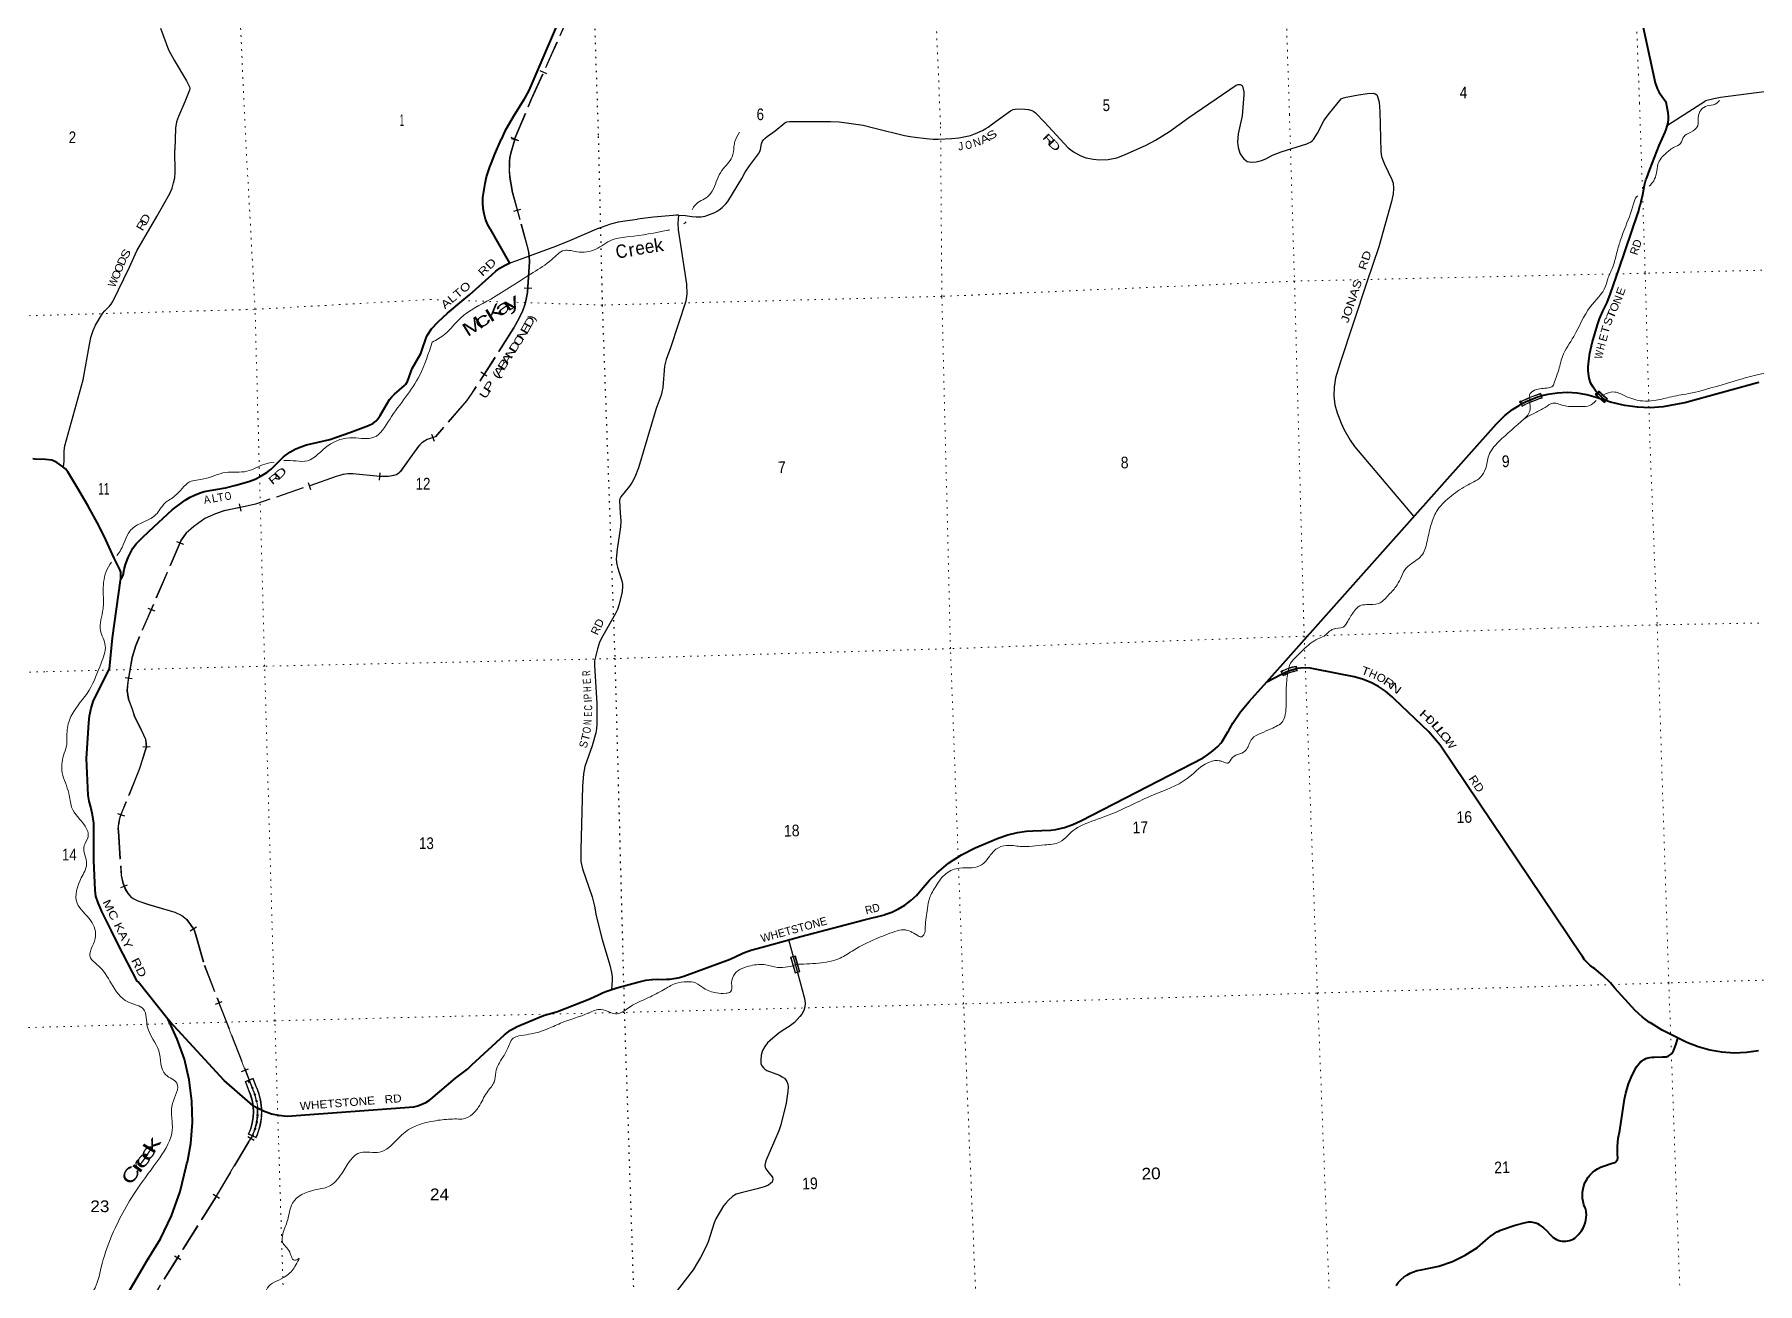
# Model space of a CAD drawing. Header units: feet. Extents: x 505285 to 763886, y -543582 to -353855.
# Drawn here: x 721863 to 747702, y -417689 to -398968 of the extents above; entities that cross this region are included whole.
import ezdxf
from ezdxf.enums import TextEntityAlignment as Align

# ---------------------------------------------------------------- set-up
doc = ezdxf.new("R2010")
doc.units = ezdxf.units.FT
doc.header["$LTSCALE"] = 70
doc.header["$PDMODE"] = 32
doc.header["$PDSIZE"] = 35
doc.linetypes.add('DOTTED', pattern=[1.5, 0.3, -1.2])
doc.linetypes.add('LONG_DASHED', pattern=[7.5, 6, -1.5])
for name, color, linetype, lineweight in [('26', 7, 'Continuous', 40), ('27', 7, 'Continuous', 13), ('29', 7, 'Continuous', 25), ('30', 7, 'Continuous', 13), ('31', 7, 'Continuous', 13), ('34', 7, 'Continuous', 25), ('39', 7, 'Continuous', 13), ('6', 7, 'DOTTED', 25), ('61', 7, 'Continuous', 13), ('63', 7, 'Continuous', 25), ('7', 7, 'DOTTED', 13)]:
    doc.layers.add(name, color=color, linetype=linetype, lineweight=lineweight)
doc.layers.add('41', color=7, linetype='Continuous')

msp = doc.modelspace()

# ---------------------------------------------------------------- linework, layer by layer
at = {"layer": '26'}
msp.add_line((723578, -417320.05), (723583.29, -417311.66), dxfattribs=at)
for points in [[(729866.5, -398426.73), (729276.82, -399806.7), (729198.15, -399952.85), (729040.58, -400204.16), (728915.77, -400418.05), (728861.97, -400543.51)], [(745941.23, -398652.06), (746167.45, -399691.05), (746195.72, -399777.56), (746228.61, -399837.86), (746329.23, -399983.22)], [(745424.04, -404454.3), (745362.49, -404399.99), (745276.32, -404312), (745234.7, -404252.37), (745198.81, -404187.38), (745197.8, -404184.5), (745178.34, -404118.01), (745165.93, -404049.85), (745162.61, -404005.77), (745160.72, -403980.77), (745162.09, -403955.77), (745165.19, -403899.51), (745186.2, -403744.16), (745223.34, -403591.85), (745304.21, -403318.49), (745333.81, -403227.76), (745382.17, -403116.14), (745444.55, -402984.49), (745498.39, -402851.21), (745627.85, -402473.07), (745905.67, -401652.53), (745914.19, -401627.34), (745921.27, -401602.53), (745943.81, -401523.48), (745950.9, -401498.63), (745956.34, -401473.48), (745979.43, -401366.72), (746007.06, -401225.09), (746014.78, -401185.59), (746026.59, -401147.13), (746039.79, -401115.46), (746086.98, -400989.52), (746224.66, -400632.36), (746314.06, -400430.02), (746332.35, -400390.32), (746348.78, -400342.93), (746360.17, -400294.07), (746366.39, -400244.29), (746367.38, -400194.14), (746363.11, -400144.16), (746329.23, -399983.22)], [(727818.79, -403377.67), (727918.81, -403272.5), (728057.05, -403145.62), (728272.64, -402963.89), (728387.78, -402871.45), (728720.53, -402569.7), (728779.14, -402516.3), (728843.01, -402469.32), (728911.44, -402429.27), (728983.68, -402396.59), (728992.04, -402393.39), (728699.02, -401886.74), (728696.56, -401882.67), (728658, -401810.21), (728627.22, -401734.11), (728604.57, -401655.22), (728590.29, -401574.39), (728584.53, -401492.51), (728587.37, -401410.48), (728619.77, -401199.18), (728641.58, -401102.68), (728673.36, -401008.99), (728693.18, -400953.33), (728715, -400889.82), (728766.56, -400760.84), (728861.97, -400543.51)], [(723157.96, -407125.12), (723180.19, -407104.05), (723191, -407071.05), (723206, -406986.05), (723227.43, -406910.68), (723270, -406807.05), (723340, -406667.05), (723389.91, -406603.36), (723488, -406502.05), (723654, -406348.05), (723928, -406091.05), (724124, -405947.05), (724198.37, -405903.47), (724263.76, -405871.75), (724346.98, -405836.06), (724410, -405818.05), (724729, -405761.05), (724884.96, -405721.07), (725076, -405667.05), (725170.3, -405631.84), (725247.58, -405592.19), (725346.65, -405534.69), (725411.05, -405483.15), (725598, -405298.05), (725690.44, -405227.38), (725771.68, -405181.77), (725856.89, -405146.08), (725942, -405120.05), (726293, -405037.05), (726591, -404934.05), (726871, -404830.05), (726937.8, -404797.12), (726981.39, -404765.4), (727017.06, -404725.75), (727049, -404678.05), (727188.47, -404440.24), (727222.15, -404398.6), (727261, -404359.05), (727412.37, -404230.07), (727434, -404207.05), (727457.95, -404168.61), (727527, -403972.05), (727657.1, -403748.28), (727672, -403706.05), (727735, -403512.05), (727752.21, -403478.63), (727818.79, -403377.67)], [(745424.04, -404454.3), (745283.72, -404408.76), (745141.65, -404369.21), (744996.21, -404344.72), (744849.02, -404335.57), (744701.68, -404341.86), (744555.8, -404363.52), (744487.92, -404379.63), (744394.35, -404407.97), (744314.82, -404438.03), (744222.02, -404476.94), (744158.16, -404508.64)], [(747722.58, -404183.35), (747700.02, -404190.05), (746612.55, -404486.31), (746472.57, -404514.13), (746284.3, -404548.02), (746093.52, -404562.05), (745902.31, -404556.07), (745712.78, -404530.12), (745666.58, -404520.7), (745495.88, -404477.61), (745453.54, -404463.87), (745424.04, -404454.3)], [(740344.49, -408669.44), (743783.79, -404806.71), (743806.58, -404781.76), (743912.84, -404679.5), (744029.21, -404588.91), (744129.42, -404526.53), (744158.16, -404508.64)], [(723157.96, -407125.12), (723156.46, -407104.05), (723160.07, -407051.47), (723158.09, -407025.7), (723149, -406999.05), (723059, -406819.05), (722935, -406540.05), (722832, -406336.05), (722665, -406027.05), (722515, -405774.05), (722364, -405521.05), (722326.79, -405477.15), (722285.18, -405441.46), (722198, -405381.98), (722160.35, -405362.15), (722122.7, -405350.26), (722029.57, -405336.38), (721872, -405333.05), (721837.37, -405328.45)], [(723864.54, -413728.61), (723418.13, -413168.99), (723405, -413155.05), (723120, -412608.05), (723010.68, -412393.22), (722873.84, -412111.29), (722861.74, -412086.35), (722819.3, -411984.52), (722785.61, -411881.42), (722774, -411794.05), (722773.41, -411788.06), (722753.72, -411351.03), (722754, -410913.05), (722750.82, -410786.96), (722734.48, -410661.9), (722713, -410567.05), (722706.31, -410546.83), (722683.52, -410459.39), (722670, -410370.05), (722644, -409821.05), (722676, -409286.05), (722686.75, -409181.96), (722710.77, -409063.92), (722747, -408949.05), (722989, -408476.05), (723031, -408009.05), (723153.8, -407154.05), (723157.96, -407125.12)], [(740344.49, -408669.44), (740363.32, -408659.41), (740543.85, -408563.33), (740611.55, -408528.67), (740669.87, -408503.91), (740733.5, -408483.57), (740793.76, -408471.81)], [(747714.78, -414201.14), (747533.89, -414227.6), (747351.23, -414235.01), (747168.79, -414223.28), (746988.58, -414192.55), (746812.56, -414143.15), (746642.68, -414075.62), (746623.7, -414066.77), (746270.37, -413890.23), (746096.18, -413783.37), (746082.22, -413774.29), (745970.41, -413691.84), (745867.82, -413598.16), (745559.82, -413260.11), (745537.46, -413231.85), (745494.82, -413182.29), (745382.47, -413069.73), (745258.98, -412969.53), (745230.75, -412951.46), (745185.98, -412917.24), (745145.03, -412878.53), (745108.35, -412835.75), (745076.35, -412789.37), (745058.4, -412764.47), (742943.02, -409619.02), (742772.79, -409420.75), (742259.22, -408928.14), (742224.51, -408894.78), (742124.31, -408811.44), (742015.95, -408739.04), (741900.61, -408678.35), (741779.56, -408630.06), (741654.12, -408594.68), (741066.59, -408480.42), (740994.32, -408467.63), (740921.1, -408462.47), (740847.75, -408465), (740814.68, -408469.17), (740793.76, -408471.81)], [(728174.3, -414610.81), (728354.74, -414476.28), (728423.25, -414411.9), (728909.51, -413960.37), (729003.41, -413893.55), (729103.78, -413836.91), (729163.57, -413809.39), (729279.07, -413760.9), (729495.7, -413671.96), (729705.07, -413609.38), (730192.36, -413421.84), (730330.44, -413355.49), (730380.35, -413329.82), (730432.67, -413309.52), (730474.18, -413297.69), (730597.91, -413258.87), (730911.19, -413173.06), (731031.58, -413144.5), (731126.55, -413131.06), (731209.17, -413127.49), (731284.06, -413129.7), (731341.44, -413127.98), (731366.3, -413127.23), (731391.44, -413124.74), (731450.75, -413118.86), (731483.89, -413112.56), (731509, -413107.79), (731533.89, -413100.77), (731600.48, -413082), (732295.54, -412827.68), (732477.23, -412741.99), (732534.31, -412716.53), (732593.73, -412697.18), (732607.67, -412693.61), (732774.51, -412648.65), (733355.14, -412488.46), (734303.2, -412236.83), (734609.84, -412160.87), (734613.17, -412159.91), (734719.34, -412123.02), (734821.07, -412075.23), (734917.25, -412017.07), (735006.82, -411949.17), (735088.8, -411872.29), (735158.92, -411786.9), (735283.24, -411641.77), (735392.34, -411535.92), (735570.65, -411390.75), (735763.15, -411265.01), (735967.75, -411160.08), (736312.95, -411012.56), (736456.9, -410962.77), (736605.27, -410928.31), (736739.21, -410910.88), (736834.65, -410904.19), (737103.6, -410894.28), (737179.72, -410883.12), (737308.38, -410853.2), (737433.2, -410810.01), (737552.83, -410754), (739386.86, -409807.36), (739454.72, -409766.22), (739534.47, -409706.95), (739607.58, -409639.67), (739651.23, -409590.12), (739673.29, -409565.09), (739688.15, -409540.12), (739758.36, -409422.19), (739773.04, -409397.52), (739787.35, -409372.19), (739833.3, -409290.84), (739948.14, -409122.21), (740079.97, -408966.52), (740344.49, -408669.44)], [(722823, -418589.05), (723560, -417332.05), (723751.18, -417020.04), (723918.19, -416672.27), (724047.94, -416308.94), (724139, -415934.05), (724149.71, -415889.77), (724155.75, -415864.8), (724160.31, -415839.77), (724205.46, -415591.86), (724231.68, -415273.84), (724224.51, -414954.83), (724184.04, -414638.31), (724110.7, -414327.75), (724005.3, -414026.57), (723880.81, -413763.05), (723864.54, -413728.61)], [(725136.32, -415021.43), (724710, -414644.05), (723896, -413768.05), (723864.54, -413728.61)], [(745605.17, -415805.26), (745601.02, -415751.82), (745600.84, -415632.68), (745613.1, -415514.18), (745637.69, -415397.61), (745708.37, -414927.47), (745726.91, -414834.19), (745766.85, -414697.01), (745820.92, -414564.75), (745888.52, -414438.87), (745905.03, -414414.62), (745925.37, -414390.4), (745948.14, -414368.45), (745973.07, -414349), (745999.9, -414332.25), (746028.33, -414318.41), (746058.06, -414307.61), (746088.75, -414299.98), (746120.06, -414295.6), (746151.67, -414294.52), (746275.37, -414293.64), (746300.37, -414293.46), (746325.37, -414291.14), (746332.84, -414289.93), (746348.62, -414285.64), (746363.86, -414279.73), (746378.4, -414272.25), (746392.08, -414263.3), (746404.75, -414252.96), (746416.28, -414241.36), (746426.52, -414228.61), (746435.38, -414214.87), (746442.75, -414200.27), (746445.57, -414193.43), (746477.6, -414113.48), (746501.1, -414030.63), (746504.44, -414015.26)], [(725136.32, -415021.43), (725295.89, -415100.95), (725415.23, -415144.74), (725523.78, -415166.32), (725652, -415179.05), (727551.39, -415038.21), (727613.57, -415023.66), (727673.89, -415002.68), (727731.69, -414975.52), (727786.33, -414942.46), (727808, -414927.05), (728174.3, -414610.81)], [(742492.1, -417534.34), (742544.69, -417511.58), (742599.37, -417494.45), (742655.54, -417483.13), (742923.02, -417430.48), (743125.37, -417357.56), (743318.99, -417263.88), (743501.31, -417150.8), (743623.67, -417043.93), (743691.63, -416986.55), (743741.04, -416948.5), (743794.15, -416915.83), (743812.27, -416906.88), (743837.3, -416894.52), (743862.27, -416885.86), (744068.91, -416814.16), (744220.71, -416775.7), (744246.66, -416769.63), (744273.09, -416766.32), (744299.73, -416765.78), (744326.28, -416768.03), (744352.45, -416773.05), (744377.95, -416780.77), (744402.51, -416791.12), (744425.85, -416803.97), (744438.63, -416812.46), (744493, -416852.01), (744542.94, -416897.04), (744587.91, -416947.04), (744605.38, -416969.66), (744617.01, -416981.32), (744638.8, -416999.84), (744662.41, -417015.98), (744687.57, -417029.57), (744714.02, -417040.45), (744741.47, -417048.51), (744769.6, -417053.65), (744798.12, -417055.82), (744826.7, -417055.01), (744855.05, -417051.21), (744882.84, -417044.46), (744909.78, -417034.85), (744935.56, -417022.47), (744959.91, -417007.47), (744982.56, -416990.01), (745003.26, -416970.27), (745021.78, -416948.48), (745037.05, -416931.69), (745063.09, -416897.96), (745085.46, -416861.7), (745103.92, -416823.3), (745118.27, -416783.17), (745128.34, -416741.77), (745134.04, -416699.55), (745135.28, -416656.95), (745132.07, -416614.47), (745124.43, -416572.55), (745115.01, -416552.82), (745097.69, -416508.11), (745085.15, -416461.83), (745077.51, -416414.5), (745074.86, -416366.62), (745077.22, -416318.73), (745084.59, -416271.35), (745096.86, -416225), (745113.91, -416180.19), (745135.55, -416137.4), (745161.55, -416097.11), (745191.61, -416059.76), (745225.42, -416025.75), (745262.59, -415995.47), (745302.73, -415969.24), (745345.39, -415947.34), (745390.1, -415930.03), (745522.65, -415887.11), (745547.86, -415880.16)], [(742281.75, -417718.42), (742313.7, -417675.73), (742352.49, -417633.55), (742395.47, -417595.66), (742442.18, -417562.47), (742492.1, -417534.34)]]:
    msp.add_lwpolyline(points, dxfattribs=at)
msp.add_arc((745522.3, -415801.22), 82.99, 287.94309, 357.21081, dxfattribs=at)
at = {"layer": '29'}
msp.add_line((746352.9, -400328.71), (746920.47, -399964.01), dxfattribs=at)
for points in [[(723751.34, -398873.58), (723875.03, -399200.12), (723957.5, -399350.68), (724144.8, -399663.19), (724186.56, -399750), (724192.57, -399772.06), (724186.94, -399802.89), (724120.03, -399976.14), (724022.58, -400198.65), (723994.13, -400275.46), (723979.72, -400373.18), (723969.88, -400698.06)], [(739175.63, -400214.29), (739884.58, -399727.3), (739913.53, -399717.11), (739945.6, -399717.11), (739965.65, -399725.14), (739979.15, -399742.67), (739999.72, -399829.43), (739998.77, -399870.93), (739973.74, -400188.62)], [(741283.74, -400146.42), (741458.76, -399934.3), (741493.98, -399915.67), (741534.07, -399905.64), (741716.47, -399871.55), (741851, -399852.45), (741936.95, -399845.48), (741969.24, -399855.06), (741991.07, -399873.55), (742005.1, -399899.63), (742027.15, -399983.86), (742038.74, -400122.07)], [(748111.73, -399785.3), (747146.87, -399913.64), (747046.65, -399933.69), (746920.47, -399964.01)], [(736228.56, -400308.83), (736497.07, -400112.23), (736541.16, -400092.17), (736601.29, -400084.15), (736714.55, -400088.24), (736769.66, -400094.18), (736817.77, -400108.21), (736849.84, -400124.26), (736874.28, -400141.98), (737008.15, -400283.86)], [(737008.15, -400283.86), (737363.5, -400664.33), (737443.7, -400726.73), (737541.71, -400780.21), (737630.82, -400815.87), (737742.19, -400838.15), (737826.84, -400847.06), (737964.95, -400842.61), (738094.15, -400815.87), (738209.99, -400771.3), (738535.21, -400628.68), (738673.33, -400552.91), (738882.72, -400423.66), (739175.63, -400214.29)], [(739973.74, -400188.62), (739911.86, -400459.31), (739902.95, -400584.1), (739911.86, -400659.87), (739938.59, -400749.01), (739960.87, -400784.66), (739996.51, -400833.69), (740049.97, -400869.35), (740107.89, -400882.72), (740183.63, -400878.26), (740263.82, -400855.97), (740326.19, -400829.23), (740428.66, -400775.75), (740557.86, -400726.72), (740941.01, -400606.39), (740975.54, -400591.9), (740996.7, -400580.76), (741021.21, -400562.93), (741041.25, -400539.53), (741101.39, -400445.94), (741199.41, -400263.21), (741218.35, -400234.23), (741283.74, -400146.42)], [(742038.74, -400122.07), (742052.59, -400720.03), (742063.74, -400795.8), (742077.1, -400835.91), (742106.05, -400911.68), (742217.43, -401138.99), (742235.26, -401196.93), (742244.16, -401277.15), (742239.71, -401357.38), (742212.98, -401468.8), (742021.4, -402150.71), (741843.2, -402681.09), (741442.76, -403887.54)], [(731521.45, -401677.85), (731627.21, -401681.32), (731720.77, -401694.69), (731783.14, -401699.15), (731832.14, -401701.37), (731861.1, -401700.26), (731892.28, -401696.92), (731921.24, -401690.24), (731947.97, -401681.32), (732063.8, -401634.52), (732101.67, -401614.47), (732132.86, -401594.41), (732175.18, -401560.99), (732229.76, -401507.51), (732259.83, -401469.62), (732471.44, -401128.68), (732520.45, -401032.86), (732530.48, -401016.15), (732587.27, -400937.03), (732718.7, -400758.76), (732740.98, -400723.12), (732752.11, -400694.14), (732767.7, -400605), (732777.74, -400574.93), (732784.42, -400562.68), (732794.43, -400549.29), (732816.72, -400529.25), (732852.35, -400498.04), (732971.57, -400412.89)], [(732971.57, -400412.89), (733114.68, -400290.73), (733146.75, -400278.69), (733184.83, -400272.67), (733301.07, -400273.97), (733797.63, -400269.61), (733930.46, -400278.69), (734291.25, -400328.83), (734462.78, -400370.41)], [(734462.78, -400370.41), (734910.93, -400481.61), (734993.35, -400497.21), (735069.09, -400508.35), (735233.93, -400528.41), (735338.63, -400535.09), (735412.14, -400537.32), (735617.08, -400528.41), (735726.23, -400515.04), (735826.47, -400497.21), (735897.75, -400479.38), (735975.72, -400450.41), (736078.19, -400405.84), (736131.65, -400376.87), (736162.83, -400356.82), (736228.56, -400308.83)], [(722297.07, -405447.41), (722310.46, -405360.67), (722309.39, -405285.69), (722306.17, -405208.56), (722317.95, -405131.43), (722395.04, -404865.77), (722592.04, -404145.91), (722686.26, -403614.58), (722709.81, -403507.45), (722741.93, -403406.76), (722780.48, -403323.21), (722884.33, -403149.67), (722917.53, -403108.96), (722989.25, -403038.26), (723014.95, -403008.26), (723037.44, -402971.85), (723285.84, -402457.66), (723397.18, -402209.14), (723696.97, -401694.95), (723893.97, -401352.16), (723926.1, -401272.87), (723949.66, -401191.46), (723966.79, -401118.62), (723971.06, -401035.08), (723969.88, -400698.06)], [(730326.75, -401871.4), (730418.78, -401833.98), (730507.88, -401805.01), (730621.49, -401776.04), (730717.27, -401760.45), (730903.66, -401735.63)], [(731521.45, -401677.85), (731512.24, -401794.68), (731516.7, -401897.2), (731552.34, -402120.05), (731641.44, -402708.38), (731645.9, -402859.92), (731632.53, -402966.89), (731400.86, -403662.19), (731334.03, -403840.47), (731311.75, -403938.53), (731285.02, -404259.44), (731262.75, -404375.32), (731187, -404571.43), (730919.68, -405462.85), (730866.23, -405601.01), (730826.13, -405679.01), (730786.02, -405739.18), (730656.82, -405899.63), (730641.23, -405926.37), (730634.54, -405953.12), (730643.45, -406140.32), (730654.6, -406256.2), (730652.36, -406345.34), (730598.9, -406684.08), (730590, -406775.44), (730587.77, -406835.61), (730594.45, -406911.38), (730603.49, -406950.59)], [(731521.45, -401677.85), (731486.88, -401677.99), (731438.98, -401680.21), (731144.28, -401707.5), (730903.66, -401735.63)], [(730326.75, -401871.4), (729885.48, -402062.97), (729674.75, -402147.71), (729093.59, -402358.17), (728992.04, -402393.39)], [(741442.76, -403887.54), (741375.41, -404116.23), (741353.13, -404254.39), (741348.68, -404383.65), (741362.04, -404517.35), (741397.69, -404637.69), (741455.6, -404793.69), (741495.7, -404882.82), (741593.71, -405047.73), (741656.09, -405141.33), (742544.75, -406189.22)], [(730603.49, -406950.59), (730670.19, -407158.72), (730679.1, -407207.74), (730679.1, -407247.86), (730676.87, -407310.26), (730670.19, -407345.92), (730627.86, -407519.74), (730605.59, -407584.37), (730572.17, -407657.92), (730385.05, -407978.83), (730338.27, -408076.87), (730304.85, -408174.94), (730273.67, -408295.26), (730262.53, -408357.66), (730260.3, -408424.53), (730295.94, -408995.04), (730295.94, -409298.12), (730289.26, -409376.11), (730280.35, -409436.28), (730224.66, -409627.94), (730117.73, -409939.94), (730097.68, -410049.13), (730082.08, -410234.11), (730055.35, -411187.92), (730057.59, -411363.97), (730082.08, -411473.18), (730224.66, -411892.14), (730262.54, -412032.54), (730287.03, -412177.39), (730376.14, -412533.96), (730491.98, -412917.27), (730516.49, -413028.7), (730524.29, -413090), (730527.63, -413115.63), (730527.62, -413140.12), (730514.45, -413285.06)], [(733169.42, -412534.25), (733304.61, -413028.44), (733410.93, -413417.11)], [(733410.93, -413417.11), (733419.66, -413488.26), (733415.58, -413541.43), (733401.26, -413594.6), (733370.6, -413651.87), (733339.93, -413688.68), (733258.16, -413778.67), (733182.53, -413835.93), (733088.49, -413893.19), (733027.16, -413934.09), (732933.12, -414011.81), (732855.44, -414081.34), (732814.55, -414134.52), (732779.8, -414197.92), (732761.4, -414265.4), (732753.22, -414341.07), (732757.31, -414396.29), (732773.66, -414431.06), (732794.11, -414457.65), (732814.55, -414478.1), (732847.26, -414498.55), (733035.34, -414563.99), (733076.22, -414588.53), (733108.93, -414613.07), (733137.55, -414645.79), (733145.72, -414660.11), (733157.99, -414703.06), (733164.12, -414741.91), (733157.99, -414809.41), (733137.55, -414985.29), (733055.78, -415312.5), (733025.11, -415402.49), (732896.32, -415701.08), (732830.91, -415848.32), (732816.59, -415913.77), (732818.64, -415950.58), (732830.9, -415971.03), (732875.88, -416028.29), (732929.03, -416093.74), (732935.16, -416126.46), (732931.07, -416151), (732923.47, -416167.66), (732906.55, -416185.74), (732870.32, -416212.65), (732802.93, -416240.47)], [(732802.93, -416240.47), (732700.08, -416269.59), (732458.84, -416328.91), (732387.29, -416351.4), (732358.67, -416365.72), (732328, -416386.17), (732268.72, -416437.29), (732229.88, -416482.29), (732197.17, -416525.24), (732082.68, -416721.57), (732056.11, -416780.88), (731964.12, -417063.1), (731927.32, -417155.14), (731849.64, -417300.35), (731806.71, -417376.02), (731739.24, -417482.36), (731453.04, -417858.66), (731281.32, -418040.68), (731183.19, -418136.8), (730422.7, -418709.44), (730144.68, -418946.67), (730087.43, -419014.17), (729957.51, -419232.63)]]:
    msp.add_lwpolyline(points, dxfattribs=at)
at = {"layer": '31'}
for p, q in [((733272.81, -412776.58), (733340.3, -413017.3)), ((733340.3, -413017.3), (733268.08, -413037.55))]:
    msp.add_line(p, q, dxfattribs=at)
msp.add_lwpolyline([(733268.08, -413037.55), (733200.59, -412796.83), (733272.81, -412776.58)], dxfattribs=at)
msp.add_lwpolyline([(733210.45, -412802.37), (733267.26, -412786.44), (733330.43, -413011.75), (733273.62, -413027.68)], close=True, dxfattribs=at)
at = {"layer": '34', "lineweight": 13}
for p, q in [((724626.32, -413480.74), (725142, -414800.05)), ((725070, -415570.05), (724593, -416369.05))]:
    msp.add_line(p, q, dxfattribs=at)
at = {"layer": '34', "linetype": 'LONG_DASHED', "lineweight": 13}
msp.add_lwpolyline([(729066.67, -400537.03), (729316.77, -399943.5), (729902.13, -398645.17)], dxfattribs=at)
at = {"layer": '34', "linetype": 'DOTTED', "lineweight": 100}
msp.add_arc((724354.54, -415117.37), 855.66, 334.9956, 33.26384, dxfattribs=at)
at = {"layer": '34', "lineweight": 13}
msp.add_arc((724452.76, -415123.96), 761.56, 324.14429, 25.17173, dxfattribs=at)
at = {"layer": '39'}
for points in [[(747129.45, -399956.9), (747091.68, -399998.28), (746976, -400031.91), (746872.79, -400079.24), (746817.41, -400179.43), (746803.95, -400336.66), (746702.17, -400432.2), (746595.54, -400499.75), (746548.19, -400599.69), (746461.25, -400652.56), (746329.26, -400747), (746207.44, -400913.52), (746185.17, -401044.88), (746144.33, -401160.71), (746075.69, -401243.7)], [(731726.35, -401594.22), (731769.51, -401524.69), (731960.37, -401397.34), (732100.46, -401143.05), (732170.23, -401007.87), (732326.16, -400803.31), (732352.91, -400647.51), (732366.39, -400572.62), (732437.52, -400430.6)], [(745908.02, -401384.78), (745891.83, -401397.5), (745842.71, -401505.54), (745707.08, -401885.6), (745634.62, -402088.84), (745581.85, -402277.41), (745527.01, -402464.03), (745455.5, -402631.05), (745422.52, -402740.62), (745196.21, -403046.99), (744945.85, -403492.82), (744777.76, -403795.44), (744712.04, -404022.61), (744658.14, -404173.01), (744629.39, -404237.01), (744568.24, -404262.17), (744358.16, -404300.64), (744283.75, -404369.23), (744284.74, -404402.92)], [(731600.39, -401804.78), (731613.9, -401795.61), (731636, -401776.83)], [(727825.06, -403579.64), (728015.43, -403460.04), (728250.61, -403218.51), (728705.76, -402933.09), (729340.19, -402534.81), (729619.37, -402342.02), (729807.87, -402204.7), (729997.91, -402226.21), (730280.44, -402186.16), (730525.25, -402046.87), (730779.27, -401997.76), (731359.91, -401903.04), (731391.39, -401896.59)], [(727825.06, -403579.64), (727639.37, -404075.86), (727189.82, -404738.21), (726953.87, -405005.43), (726642.99, -405013.87), (726265.44, -405129.08), (725955.88, -405356.57), (725612.52, -405354.05), (725600.01, -405355.69)], [(745341.17, -404390.59), (745437.71, -404346.65), (745561.84, -404326.84), (745722.57, -404388.36), (745976.16, -404461.18), (746153.02, -404455.87), (746378.82, -404404.86), (746666.86, -404349.97), (747335.33, -404167.04), (747820.45, -404041.89), (748141.36, -404010.14), (748485.92, -404098.32), (748718.65, -404213.98), (748988.14, -404348.65), (749184.33, -404374.73)], [(744284.74, -404402.92), (744287.54, -404497.79), (744286.9, -404612.42), (744205.69, -404723.43), (743821.67, -405070.73), (743670.89, -405278.33), (743622.44, -405476.83), (743547.67, -405601.72), (743332.28, -405732.84), (743081.96, -405907.24), (742888.98, -406116.11), (742808.24, -406311.55), (742750.8, -406546.51), (742676.69, -406761.86), (742505.87, -406903.71), (742413.9, -406990.92), (742345.52, -407127.68), (742278.56, -407244.3), (742157.86, -407380.62), (742022.45, -407495.27), (741837.91, -407512.87), (741735.88, -407532.02), (741657.62, -407606.75), (741557.56, -407760.55), (741485.81, -407851.18), (741339.8, -407879.69), (741202.08, -407984.35), (741106.8, -408027.42), (740994.2, -408097.15), (740787.91, -408291.15), (740697.87, -408393.05), (740674.46, -408461.46)], [(744210.13, -404721.99), (744366.11, -404638.19), (744516.6, -404557.27), (744633.46, -404495.45), (744815.7, -404536.23), (745017.03, -404542.25), (745157.71, -404538.02), (745252.64, -404482.9), (745281.92, -404451.83)], [(725456.77, -405376.99), (725317.17, -405406.19), (725049.76, -405513.67), (724727.19, -405532.56), (724405.18, -405627.81), (724189.96, -405675.25), (723970.1, -405883.64), (723815.26, -405995.38), (723684.43, -406164.6), (723451.92, -406295.03), (723293.27, -406412.92), (723159.98, -406688.76), (723099.97, -406775.04)], [(723017.56, -406877.93), (722938.15, -407017.82), (722894.78, -407340.88), (722890.69, -407578.2), (722853.27, -407899.05), (722925.25, -408129.79), (722861.81, -408393.23), (722682.12, -408797.48), (722423.92, -409163.72), (722353.19, -409389.21), (722341.28, -409632.82), (722297.94, -409776.99), (722278.42, -410032.92), (722379.08, -410341.08), (722420.24, -410550.75), (722622.5, -410835.4), (722667.93, -410992.67), (722610.14, -411125.26), (722643.63, -411405.54), (722564.13, -411609.21), (722502.53, -411987.16), (722708.13, -412251.6), (722773.3, -412518.75), (722700.71, -412808.62), (722800.33, -412905.77), (723016.89, -413197.98), (723264.87, -413469.03), (723499.37, -413577.73), (723556.52, -413845.15), (723726.98, -414199.21), (723831.47, -414561.52), (723998.2, -414684.55), (723934.17, -414990.22), (723920.05, -415167.58), (723929.32, -415384.35), (723740.66, -415804.75), (723401.16, -416276.46), (723009.98, -417003.17), (722864.17, -417444.25), (722749.42, -417793.83), (722322.13, -418161.96), (721862.73, -418710.06), (721414.99, -419127.12), (721336.54, -419481.51), (721194.14, -419904.39), (720750.98, -420457.97), (720445.92, -420998.87), (720107.62, -421506.72), (719925.06, -421689.74), (719906.65, -421859.2), (719941.92, -422073.09), (719818.33, -422338.55), (719724.31, -422707.53), (719609.75, -423002.84), (719301.65, -423453.39), (719039.03, -423703.42), (718502.13, -424394.83), (718277.49, -424760.17), (717910.36, -425126.28), (717697.65, -425308.3), (717186.31, -425564.69), (716911.35, -425686.49), (716439.28, -425796.84), (715619.25, -425947.02), (715458.27, -426115.25), (715416.59, -426249.31), (715354.51, -426364.1)], [(740674.46, -408461.46), (740653.93, -408563.78), (740633.26, -408817.74), (740626.07, -409119.55), (740581.98, -409261.62), (740406.26, -409373.46), (740259.37, -409440.2), (740121, -409522.76), (740037.25, -409684.12), (739938.6, -409749.41), (739827.53, -409803.01), (739757.61, -409887.54), (739690.75, -409871.45), (739605.63, -409849.88), (739521.46, -409860.45), (739146.95, -410121.01), (738635.25, -410367.59), (738002.07, -410656.02), (737628.03, -410795.93), (737467.55, -410879.16), (737357.73, -410974.95), (737235.91, -411073.11), (737013.83, -411113.95), (736644.39, -411137.11), (736440.81, -411123.11), (736281.57, -411180.17), (736170.57, -411304.14), (736065.18, -411413.86), (735925.62, -411456.26), (735736.7, -411461.93), (735535.91, -411542.35), (735382.53, -411729.92), (735285.37, -411913.79), (735255.64, -412065.48), (735217.6, -412344.09)], [(735217.6, -412344.09), (735200.94, -412461.21), (735157.67, -412494.67), (735098.56, -412468.3), (735002.44, -412414.89), (734901, -412385.76), (734765.05, -412413.97), (734478.61, -412523.1), (734147.66, -412691.88), (733944.03, -412812.59), (733666.45, -412881.25), (733309.94, -412902.79)], [(733309.94, -412902.79), (733004.71, -412951.38), (732830.56, -412912.37), (732603.64, -412925.21), (732365.84, -413046.96), (732317.74, -413189.14), (732299.36, -413316.37), (732233.63, -413338.45), (732090.64, -413332.68), (731899.53, -413264.03), (731776.46, -413183.28), (731651.2, -413164.92), (731472.98, -413192.39), (731296.72, -413286.14), (731070.87, -413403.51), (730755.88, -413567.78), (730603.32, -413646.76), (730502.12, -413625.67), (730355.93, -413579.79), (730178.43, -413631.36), (729750.59, -413788.97), (729538.04, -413879.8), (729276.71, -413953.99), (729124.57, -413978.67), (729043.11, -414013.28), (728953.57, -414182.85), (728819.41, -414408.05), (728782.53, -414521.75), (728756.71, -414669.3), (728662.14, -414804.84), (728541.57, -415013.54), (728430.98, -415151.57), (728296.75, -415221.6), (728194.61, -415221.32)], [(727682, -415290.05), (727947, -415238.05), (728194.61, -415221.32)], [(716933.73, -427152.85), (716971, -427182.05), (717257, -427359.05), (717470, -427572.05), (717783, -427693.05), (717978, -427696.05), (718370, -427668.05), (718708, -427665.05), (719054, -427703.05), (719337, -427705.05), (719630, -427691.05), (719816, -427603.05), (720050, -427418.05), (720186, -427339.05), (720318, -427249.05), (720436, -427174.05), (720646, -427135.05), (720765, -427094.05), (720900, -427030.05), (721243, -426865.05), (721243, -426809.05), (721308, -426691.05), (721452, -426670.05), (721644, -426665.05), (721822, -426555.05), (721992, -426454.05), (722116, -426374.05), (722154, -426299.05), (722129, -426205.05), (722162, -426035.05), (722341, -425954.05), (722412, -425904.05), (722411, -425809.05), (722544, -425468.05), (722667, -425340.05), (722660, -425236.05), (722509, -425083.05), (722328, -424817.05), (722152, -424557.05), (722137, -424522.05), (722140, -424413.05), (722125, -424078.05), (722145, -423867.05), (722206, -423485.05), (722229, -423167.05), (722285, -422876.05), (722317, -422592.05), (722353, -422435.05), (722353, -422314.05), (722379, -422143.05), (722450, -421849.05), (722540, -421463.05), (722612, -420880.05), (722675, -420423.05), (722854, -419797.05), (722993, -419538.05), (723101, -419249.05), (723228, -419047.05), (723383, -418868.05), (723530, -418747.05), (723712, -418720.05), (723996, -418750.05), (724140, -418643.05), (724183, -418610.05), (724264, -418481.05), (724433, -418223.05), (724593, -418082.05), (724665, -418054.05), (724843, -418093.05), (724871, -418088.05), (725051, -418061.05), (725227, -417992.05), (725310, -417875.05), (725357, -417755.05), (725609, -417595.05), (725756, -417456.05), (725813, -417354.05), (725832, -417315.05), (725779, -417339.05), (725691, -417217.05), (725584, -417069.05), (725587, -416945.05), (725657, -416742.05), (725734, -416483.05), (726066, -416286.05), (726273, -416236.05), (726476, -416033.05), (726757, -415724.05), (727036, -415722.05), (727297, -415534.05), (727501, -415365.05), (727682, -415290.05)]]:
    msp.add_spline(points, degree=3, dxfattribs=at)
at = {"layer": '6'}
for points in [[(728623.21, -354801.36), (728804.16, -360138.91), (728964.14, -365509.94), (729134.28, -370884.63), (729417.37, -376222.93), (729600.24, -381504.51), (729815.64, -386798.99), (730028.02, -392178.16), (730226.37, -397727.01), (730317.79, -400497.33)], [(730317.79, -400497.33), (730376.13, -403023.48), (730566.32, -408321.58), (730708.36, -413625.12), (730882.75, -418933.74), (731006.82, -424241.81), (731156.16, -429518.99)]]:
    msp.add_lwpolyline(points, dxfattribs=at)
at = {"layer": '61'}
for p, q in [((744445.58, -404356.42), (744463.47, -404412.65)), ((744450.79, -404346.4), (744473.53, -404417.87)), ((745271.26, -404364.08), (745325.17, -404311.35)), ((745282.92, -404363.86), (745325.05, -404322.65)), ((744170.6, -404541.37), (744136.89, -404474.38)), ((744174.13, -404530.61), (744147.61, -404477.9)), ((745442.39, -404429.07), (745406.26, -404476.14)), ((745408.69, -404486.13), (745453.71, -404427.47)), ((740779.98, -408443.35), (740790.23, -408501.04)), ((740786.52, -408434.41), (740799.64, -408508.25)), ((740587.37, -408581.13), (740552.94, -408517.04)), ((740591, -408571), (740563.61, -408520.01))]:
    msp.add_line(p, q, dxfattribs=at)
msp.add_lwpolyline([(745442.39, -404429.07), (745383.47, -404379.66), (745325.25, -404322.46)], dxfattribs=at)
for centre, radius, start, end in [((745047.58, -406259.17), 2003.71, 107.32144, 117.03942), ((745047.58, -406259.17), 1995.71, 107.55659, 116.80466), ((746030.94, -403666.02), 1031, 222.6256, 232.82289), ((746030.94, -403666.02), 1023, 223.01203, 232.36441), ((746029.16, -403664.23), 964, 223.07944, 232.50538), ((746029.16, -403664.23), 963.72, 223.07944, 232.50538), ((746029.16, -403664.23), 956, 222.62583, 232.886), ((745047.58, -406259.17), 1928.71, 107.32143, 117.03941), ((745047.58, -406259.17), 1936.71, 107.55373, 116.80749), ((740908.87, -409150.81), 727.11, 99.73859, 119.33226), ((740908.87, -409150.81), 719.11, 100.32492, 118.69304), ((740906.51, -409150.83), 652.11, 99.3987, 119.33193), ((740906.51, -409150.83), 660.11, 100.14561, 118.55234)]:
    msp.add_arc(centre, radius, start, end, dxfattribs=at)
for p in [(745282.92, -404363.86), (744147.61, -404477.9)]:
    msp.add_point(p, dxfattribs=at)
at = {"layer": '63'}
for p, q in [((729545.65, -399558.7), (729444.82, -399513.24)), ((729113.63, -400555.63), (729011.7, -400512.67)), ((729013.05, -400526.38), (729118.99, -400558.19)), ((729052.1, -401618.11), (729158.66, -401588.46)), ((729208.57, -402764.31), (729318.93, -402771.77)), ((728555.35, -404024.6), (728648.52, -404084.21)), ((727818.03, -404957.92), (727855.17, -405062.11)), ((727044.43, -405538.93), (727033.85, -405649.03)), ((725965.5, -405681.82), (726001.2, -405786.51)), ((724934.33, -406004.23), (724957.07, -406112.47)), ((723995.09, -406565.6), (724096.65, -406609.43)), ((723564.04, -407564.39), (723665.6, -407608.22)), ((723221.29, -408603.21), (723330.22, -408622.38)), ((723486.38, -409644.13), (723596.9, -409639.53)), ((723107.9, -410642.74), (723212.43, -410678.9)), ((723158.23, -411753.7), (723260.18, -411710.79)), ((724198.96, -412404.46), (724291.32, -412343.58)), ((724576.89, -413501.24), (724604.22, -413490.56)), ((724606.99, -413489.47), (724679.91, -413460.97)), ((724969.74, -414513.47), (725072.76, -414473.21)), ((725061.54, -415485.5), (725156.75, -415541.79)), ((724544.72, -416351.55), (724638.3, -416410.51)), ((723964.81, -417271.93), (724058.39, -417330.89))]:
    msp.add_line(p, q, dxfattribs=at)
at = {"layer": '63', "linetype": 'LONG_DASHED'}
msp.add_line((724626.99, -413479.96), (725128, -414758.05), dxfattribs=at)
at = {"layer": '63', "lineweight": 13}
for p, q in [((725022, -414663.05), (725140.68, -414611.92)), ((725067, -414781.05), (725024, -414663.05)), ((725074.52, -414778.31), (725033.83, -414666.65)), ((725141, -414611.05), (725188, -414731.05)), ((725068.73, -415450.1), (725186.75, -415505.86)), ((725182.87, -415495.18), (725079.79, -415446.47))]:
    msp.add_line(p, q, dxfattribs=at)
at = {"layer": '63', "linetype": 'LONG_DASHED'}
for points in [[(729062.89, -400535.44), (729313.01, -399941.86), (729898.41, -398643.44)], [(729065.66, -400541.03), (729004.03, -400746.32), (728992.48, -400815.14), (728986.18, -400866.6), (728984.08, -400931.84), (728983.03, -401000.75), (728991.44, -401105.95), (729030.32, -401336.15), (729161.61, -401808.02), (729268.07, -402200.72), (729282.7, -402286.37), (729286.96, -402377.65), (729261.6, -402752.74), (729254.06, -402834.17), (729240.42, -402909.46), (729219.26, -403006.9), (729185.34, -403106.57), (729132.42, -403220.92), (729052.08, -403365.8), (728487.45, -404248.36), (728423, -404345.77), (728342.64, -404460.01), (727874.5, -404999.68)], [(727872.82, -404997.16), (727753.7, -405039.63), (727709.41, -405061.78), (727673.97, -405088.89), (727623, -405142.45), (727558.8, -405228.81), (727353.82, -405515.73), (727324.91, -405544.65), (727289.44, -405566.81), (727250.11, -405578.49), (727173.98, -405592.77), (727041.51, -405593.5), (726638.72, -405554.79), (726559.94, -405554.97), (726489.7, -405564.34), (726388.59, -405595.21), (725177.06, -406008.42), (725024, -406041.18), (724705.26, -406108.15), (724577.71, -406150.03), (724417.08, -406223.99), (724252.9, -406341.74), (724140.06, -406441.94), (724062.14, -406548.03), (723380.56, -408127.35), (723328.66, -408308.23), (723264.65, -408671.8), (723253.32, -408801.52), (723272.07, -408928.16), (723330.34, -409077.78), (723361.65, -409185.23), (723467.43, -409400.31), (723529.43, -409528.08), (723538.99, -409595.05), (723541.39, -409652.75), (723533.01, -409676.59), (723434.93, -409985.51), (723160.36, -410658.1), (723139.82, -410717.47), (723126.91, -410789.16), (723119.86, -410836.1), (723118.69, -410879.34), (723120.83, -410906.93), (723165.22, -411572.49), (723190.55, -411689.72), (723228.06, -411778.86), (723265.51, -411839.76), (723305.15, -411886.97), (723344.69, -411919.01), (723414.89, -411954.13), (723576.64, -412009.48), (723967.3, -412124.19), (724072.88, -412174.12), (724141.09, -412226.65), (724193.48, -412290.98), (724255.28, -412386.12), (724281.05, -412464.97), (724410.67, -412918.77), (724630.81, -413478.46)], [(725125.68, -415482.8), (725120.9, -415491.7), (725114.41, -415503.35), (725107.65, -415514.79), (725100.72, -415526.21), (725093.62, -415537.47), (725086.29, -415548.59), (725078.79, -415559.52), (725071.11, -415570.36), (725070.93, -415570.64), (724588.03, -416377.54)], [(724591.5, -416379.73), (723744.25, -417724.39), (723618.74, -417951.88), (723554.35, -418052.61), (723271.99, -418438.22), (723086.3, -418649.56), (723035.29, -418712.92), (722969.37, -418811.85), (722896, -418944.61), (722481.29, -419864.9), (722417.15, -420011.36), (722393.7, -420077.05), (722384.36, -420130.8), (722380.58, -420202.53), (722362.31, -420544.2)]]:
    msp.add_lwpolyline(points, dxfattribs=at)
at = {"layer": '63', "linetype": 'LONG_DASHED', "lineweight": 13}
for points in [[(729061.73, -400539.85), (729000.03, -400745.39), (728988.42, -400814.55), (728982.09, -400866.28), (728979.98, -400931.74), (728978.93, -401000.88), (728987.37, -401106.46), (729026.31, -401337.04), (729157.66, -401809.11), (729264.06, -402201.6), (729278.62, -402286.81), (729282.85, -402377.61), (729257.51, -402752.41), (729249.99, -402833.61), (729236.4, -402908.66), (729215.3, -403005.8), (729181.53, -403105.04), (729128.76, -403219.06), (729048.56, -403363.7), (728484.01, -404246.12), (728419.61, -404343.46), (728339.41, -404457.48), (727871.4, -404996.99)], [(727871.44, -404993.3), (727752.09, -405035.85), (727707.23, -405058.29), (727671.22, -405085.83), (727619.86, -405139.8), (727555.49, -405226.4), (727350.68, -405513.07), (727322.34, -405541.42), (727287.74, -405563.04), (727249.15, -405574.5), (727173.59, -405588.67), (727041.7, -405589.4), (726638.91, -405550.69), (726559.66, -405550.87), (726488.82, -405560.32), (726387.33, -405591.31), (725175.97, -406004.46), (725023.15, -406037.17), (724704.2, -406104.18), (724576.21, -406146.21), (724415.01, -406220.43), (724250.34, -406338.53), (724137.01, -406439.16), (724058.56, -406545.98), (723376.69, -408125.97), (723324.66, -408307.31), (723260.58, -408671.27), (723249.19, -408801.64), (723268.08, -408929.22), (723326.45, -409079.1), (723357.81, -409186.72), (723463.75, -409402.11), (723525.46, -409529.29), (723534.9, -409595.43), (723537.26, -409652.13), (723529.12, -409675.29), (723431.07, -409984.11), (723156.52, -410656.65), (723135.84, -410716.43), (723122.86, -410788.49), (723115.77, -410835.74), (723114.59, -410879.44), (723116.74, -410907.22), (723161.15, -411573.06), (723186.62, -411690.96), (723224.4, -411780.74), (723262.18, -411842.16), (723302.26, -411889.91), (723342.46, -411922.48), (723413.3, -411957.92), (723575.4, -412013.39), (723965.84, -412128.03), (724070.73, -412177.64), (724138.21, -412229.61), (724190.16, -412293.4), (724251.55, -412387.9), (724277.13, -412466.17), (724406.78, -412920.09), (724626.99, -413479.96)], [(724588.03, -416377.54), (723740.72, -417722.31), (723615.21, -417949.78), (723550.97, -418050.29), (723268.79, -418435.65), (723083.16, -418646.92), (723031.98, -418710.49), (722965.86, -418809.72), (722892.33, -418942.77), (722477.54, -419863.24), (722413.34, -420009.85), (722389.72, -420076), (722380.28, -420130.34), (722376.49, -420202.31), (722358.22, -420543.98)]]:
    msp.add_lwpolyline(points, dxfattribs=at)
at = {"layer": '63', "lineweight": 13}
msp.add_lwpolyline([(725033.83, -414666.65), (725136.81, -414622.29), (725180.55, -414733.97)], dxfattribs=at)
for radius, start, end in [(788.43, 334.99574, 25.43266), (796.43, 335.59246, 25.43266), (910.43, 335.48209, 24.83814), (918.43, 334.9958, 24.83814)]:
    msp.add_arc((724354.54, -415117.37), radius, start, end, dxfattribs=at)
at = {"layer": '63', "linetype": 'LONG_DASHED'}
msp.add_arc((724354.54, -415117.37), 853.43, 334.99547, 25.03571, dxfattribs=at)
at = {"layer": '7'}
for p, q in [((727920.35, -402944.01), (727804.95, -402940.27)), ((728812.2, -402972.87), (728255.32, -402954.85))]:
    msp.add_line(p, q, dxfattribs=at)
for points in [[(740682.45, -400165.8), (740592.74, -397361.35), (740413.27, -391779.59), (740332.48, -386437.86), (740195.58, -381096.19), (740015.2, -375828.61), (739821.83, -370476.94), (739652.76, -365132.42), (739514.07, -359796.85), (739367.14, -354457.74)], [(744793.62, -354282.25), (744809.27, -359579.69), (744990.56, -364929.8), (745155.34, -370322.81), (745337.78, -375648.71), (745493.77, -380963.5), (745557.12, -386321.98), (745700.31, -391671.47), (745823.9, -397146.55), (745932.11, -399995.82)], [(734025.78, -354629.21), (734153.39, -359976.15), (734321.24, -365342.86), (734501.33, -370658.78), (734692.78, -375956.15), (734911.31, -381339.13), (735050.58, -386634.39), (735119.36, -391976.56), (735335, -397561.02), (735450.58, -400333.73)], [(723338, -354968.56), (723512.5, -360397.81), (723821.81, -365711.02), (724076.67, -371014.27), (724295.69, -376322.94), (724445.25, -381648.4), (724614.19, -386957), (724803.75, -392280.91), (724901.57, -397721.13), (725037.36, -400664.43)], [(740682.45, -400165.8), (740758.13, -402664.76), (740902.71, -407986.31), (741102.32, -413332.4), (741312.45, -418694.26), (741388.44, -421343.87), (741499.08, -424008.56), (741585.24, -426661.89)], [(745932.11, -399995.82), (746017.28, -402545.74), (746090.05, -405153.23), (746196.6, -407816.02), (746370.65, -413182.96), (746564.46, -418537.25), (746793.32, -423850.32), (746961.27, -429145.05), (747122.73, -434423.89), (747205.16, -437087.39), (747281.51, -439435.5)], [(736842.03, -446029.96), (736814.43, -445351.57), (736643.89, -440036.8), (736524.13, -434668.29), (736336.53, -429390.21), (736193.86, -424134.95), (736017, -418810.31), (735796.25, -413499.02), (735599.22, -408172.97), (735469.93, -402893.19), (735450.58, -400333.73)], [(725237.67, -405580.84), (725171, -403087.05), (725037.36, -400664.43)], [(759442.04, -402056.77), (756577.55, -402228.08), (751336.28, -402408.9), (746017.28, -402545.74), (740758.13, -402664.76), (735469.93, -402893.19), (730376.13, -403023.48), (729052.9, -402980.66)], [(696184.51, -404313.56), (698569, -404190.05), (703871, -403925.05), (709177, -403671.05), (714434, -403424.05), (717116, -403277.05), (719787, -403239.05), (725171, -403087.05), (727804.95, -402940.27)], [(725962.44, -436320.58), (725926, -434987.05), (725809, -429695.05), (725707, -424399.05), (725632, -419071.05), (725468, -413752.05), (725314, -408436.05), (725237.67, -405580.84)], [(759619.93, -407442.98), (756748.44, -407554.89), (751502.8, -407723.78), (746196.6, -407816.02), (740902.71, -407986.31), (735599.22, -408172.97), (730566.32, -408321.58), (727977.09, -408379.65)], [(727977.09, -408379.65), (725314, -408436.05), (722019.45, -408519.07)], [(722019.45, -408519.07), (719957, -408571.05), (714591, -408733.05), (709294, -408914.05), (703999, -409156.05), (701153, -409262.05), (698714, -409478.05), (696343.36, -409612.32)], [(759795.96, -412773.3), (756927.42, -412883.49), (751673.05, -413028.5), (746370.65, -413182.96), (741094.34, -413334.64), (735796.25, -413499.02), (730708.36, -413625.12), (728144.96, -413683.44)], [(696504.37, -414880.55), (698855, -414777.05), (704110, -414526.05), (709424, -414250.05), (714753, -414055.05), (720095, -413898.05), (725468, -413752.05), (728144.96, -413683.44)]]:
    msp.add_lwpolyline(points, dxfattribs=at)

# ---------------------------------------------------------------- texts
at = {"layer": '27'}
for s, rotation, p in [('RD', 71.295, (745896.34, -402283.38)), ('WHETSTONE', 15.424, (732772.16, -412576.68))]:
    msp.add_text(s, height=120, rotation=rotation, dxfattribs=at).set_placement(p)
for s, rotation, width, p in [('RD', 43.759, 1.3, (728583.1, -402602.66)), ('ALTO', 40.129, 1.25, (728018.82, -403088.64)), ('RD', 303.922, 1.15, (743362.92, -410120.78)), ('MC KAY   RD', 296.244, 1.3, (722880.15, -411969.93)), ('RD', 13.913, 0.95, (734336.15, -412156.55)), ('WHETSTONE   RD', 4.492, 1.1, (725847.56, -415089.78))]:
    msp.add_text(s, height=120, rotation=rotation, dxfattribs=dict(at, width=width)).set_placement(p)
for s, rotation, width, p in [('E', 70.232, 1.1, (745706.37, -402837.07)), ('T', 67.38, 1.35, (745564.96, -403183.96)), ('O', 64.723, 1.1, (745609.48, -403077.99)), ('T', 73.608, 1.2, (745476.27, -403409.27)), ('S', 67.337, 1.15, (745516.07, -403290.57)), ('H', 75.774, 0.85, (745410.27, -403656.59)), ('W', 75.774, 0.8, (745383.07, -403781.16)), ('R', 38.715, 1.45, (725495.21, -405672.39)), ('D', 42.398, 1.6, (725591.81, -405586.71)), ('A', 10.131, 0.95, (724461.07, -405997.75)), ('O', 10.789, 0.8, (724775.08, -405943.74)), ('T', 339.857, 1.25, (741803.7, -408565.92)), ('O', 333.302, 1.1, (742032.46, -408665.78)), ('R', 325.764, 1.35, (742141.52, -408735.03)), ('N', 322.764, 1.45, (742240.27, -408812.46)), ('H', 317.579, 1.55, (742684.37, -409220.36)), ('L', 310.173, 1.9, (742849.95, -409380.83)), ('L', 309.173, 1.85, (742914.01, -409459.39)), ('O', 306.043, 1.35, (742976.38, -409533)), ('W', 304.161, 1.1, (743046.63, -409624.15))]:
    msp.add_text(s, height=120, rotation=rotation, dxfattribs=dict(at, width=width)).set_placement(p, align=Align.CENTER)
for s, rotation, p in [('N', 70.056, (745661.15, -402961.09)), ('E', 74.532, (745446.5, -403526.79)), ('L', 10.378, (724577.91, -405976.04)), ('T', 9.789, (724663.34, -405963.17)), ('H', 336.57, (741914.46, -408610.33)), ('O', 316.121, (742750.81, -409285.19))]:
    msp.add_text(s, height=120, rotation=rotation, dxfattribs=at).set_placement(p, align=Align.CENTER)
at = {"layer": '30'}
for s, rotation, width, p in [('A', 25.507, 1.3, (736138.02, -400587.23)), ('S', 32.743, 1.4, (736250.44, -400523.32)), ('R', 313.045, 1.6, (737031.28, -400585.95)), ('J', 6.983, 0.95, (735759.37, -400702.02)), ('O', 10.086, 0.8, (735881.61, -400681.51)), ('D', 313.045, 1.6, (737114.03, -400668.81)), ('R', 60.367, 1.25, (723519.69, -401859.57)), ('D', 60.367, 1.25, (723576.25, -401760.14)), ('D', 66.865, 1.1, (723229.96, -402385.43)), ('S', 60.367, 1.35, (723281.34, -402285.43)), ('O', 66.865, 1.05, (723145.78, -402591.1)), ('O', 66.865, 1.05, (723186.26, -402490.36)), ('W', 66.865, 0.9, (723096.94, -402705.41)), ('R', 93.575, 0.7, (730199.07, -408537.64)), ('E', 93.575, 0.75, (730205.82, -408659.02)), ('H', 93.575, 0.65, (730212.71, -408777.38)), ('P', 93.575, 0.75, (730216.91, -408887.25)), ('C', 90, 0.65, (730225.94, -409059.91)), ('N', 87, 0.7, (730216.11, -409278.88)), ('E', 90, 0.7, (730225.94, -409155.73)), ('T', 73.798, 1.15, (730184.11, -409517.57)), ('O', 81.577, 0.75, (730204.15, -409402.02))]:
    msp.add_text(s, height=120, rotation=rotation, dxfattribs=dict(at, width=width)).set_placement(p, align=Align.CENTER)
for s, rotation, p in [('N', 18.383, (736014.38, -400639.79)), ('I', 93.575, (730223.23, -408953.84)), ('S', 73.798, (730154.5, -409623.38))]:
    msp.add_text(s, height=120, rotation=rotation, dxfattribs=at).set_placement(p, align=Align.CENTER)
for s, rotation, width, p in [('JONAS   RD', 71.638, 1.25, (741562.13, -403300.74)), ('RD', 64.492, 1.05, (730306.54, -407980.81))]:
    msp.add_text(s, height=120, rotation=rotation, dxfattribs=dict(at, width=width)).set_placement(p)
at = {"layer": '41'}
for s, rotation, width, p in [('k', 9.272, 1.05, (731237.82, -402223.34)), ('C', 10.367, 0.9, (730683.19, -402314.28)), ('r', 9.258, 1.05, (730830.84, -402292.22)), ('e', 9.258, 0.95, (730958.72, -402266.46)), ('e', 9.272, 0.95, (731099.94, -402240.92)), ('K', 32.09, 1.55, (728815.81, -403217.35)), ('a', 32.106, 1.65, (728937.87, -403139.93)), ('y', 32.106, 1.65, (729065.14, -403062.47)), ('M', 32.093, 1.35, (728484.75, -403424.31)), ('c', 32.09, 1.75, (728624.73, -403330.99)), ('k', 58.079, 1.75, (723708.46, -415663.96)), ('e', 52.746, 1.75, (723560.39, -415891.27)), ('e', 55.224, 1.65, (723639.58, -415775)), ('C', 56.46, 1.4, (723388.36, -416114.78)), ('r', 53.768, 1.9, (723485.26, -415983.87))]:
    msp.add_text(s, height=200, rotation=rotation, dxfattribs=dict(at, width=width)).set_placement(p, align=Align.CENTER)
at = {"layer": '63'}
for s, rotation, width, p in [('E', 60.99, 1.6, (729285.03, -403399.36)), ('D', 60.99, 1.4, (729336.71, -403307.02)), (')', 65.166, 1.15, (729375.93, -403237.23)), ('D', 57.39, 1.5, (729111.06, -403681.83)), ('O', 57.39, 1.3, (729174.43, -403586.36)), ('N', 57.39, 1.45, (729229.93, -403495.39)), ('B', 57.39, 1.65, (728944.01, -403944.41)), ('A', 57.39, 1.5, (728995.98, -403861.72)), ('N', 57.39, 1.45, (729055.7, -403770.74)), ('(', 57.39, 1.4, (728838.38, -404108.07)), ('A', 57.39, 1.5, (728879.88, -404043.19)), ('U', 56.51, 1.45, (728670.2, -404370.83)), ('P', 57.39, 1.65, (728730.94, -404275.99))]:
    msp.add_text(s, height=120, rotation=rotation, dxfattribs=dict(at, width=width)).set_placement(p, align=Align.CENTER)
at = {"layer": '7'}
for s, width, p in [('5', 0.85, (737881.14, -400115.66)), ('4', 0.85, (743237.31, -399924.13)), ('1', 0.4, (727343.11, -400337.43)), ('6', 0.85, (732691.96, -400252.05)), ('2', 0.85, (722376.85, -400596.22)), ('12', 0.85, (727578.73, -405787.85)), ('11', 0.65, (722818.76, -405862.97)), ('13', 0.85, (727629.87, -411177.63)), ('14', 0.85, (722274.29, -411347.57)), ('24', 1.1, (727793.57, -416440.05)), ('23', 1.1, (722700.38, -416618.87))]:
    msp.add_text(s, height=175, dxfattribs=dict(at, width=width)).set_placement(p)
for s, width, p in [('7', 0.9, (733014.3, -405544.17)), ('8', 0.9, (738155.02, -405472.36)), ('9', 0.9, (743869.26, -405453.52)), ('18', 0.9, (733104.04, -410991.01)), ('17', 0.9, (738331.19, -410943.6)), ('16', 0.9, (743189.37, -410788.26)), ('20', 1.1, (738466.77, -416131.31)), ('21', 0.9, (743755.48, -416038.35)), ('19', 0.9, (733377.45, -416280.29))]:
    msp.add_text(s, height=175, rotation=1.669, dxfattribs=dict(at, width=width)).set_placement(p)

doc.saveas('drawing.dxf')
